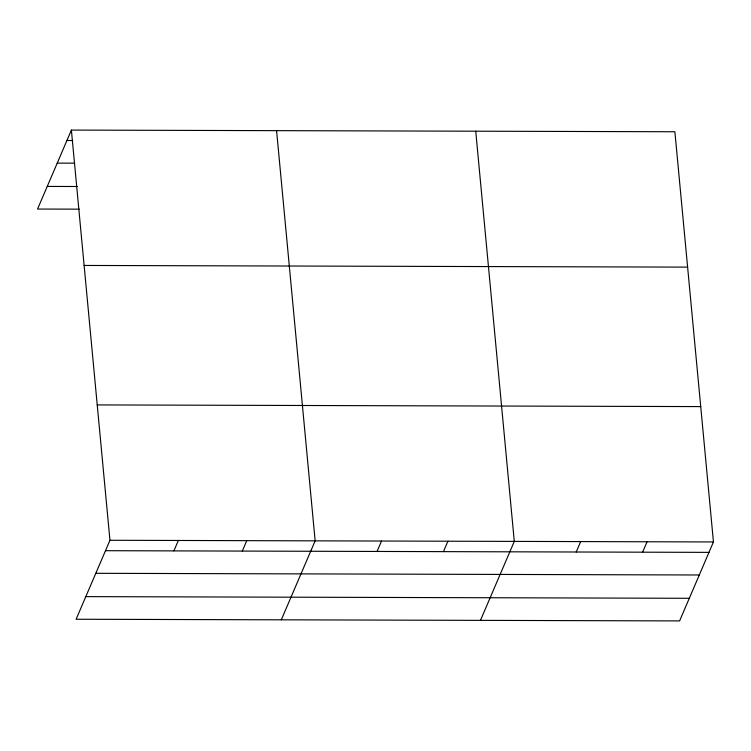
<?xml version="1.0" encoding="UTF-8"?>
<svg xmlns="http://www.w3.org/2000/svg" width="751" height="751" viewBox="0 0 751 751"><rect width="100%" height="100%" fill="white"/><g stroke="black" fill="none" stroke-linecap="round" stroke-linejoin="round"><path stroke-width="1.13" d="M71.392 130.083L109.956 540.279L76.114 619.246L679.608 620.917L713.45 541.95L674.886 131.754L71.392 130.083L37.55 209.05L79.287 209.163M173.894 550.887L178.353 540.476M242.291 551.074L246.75 540.664M281.306 619.81L315.148 540.851L276.584 130.655M377.068 551.45L381.527 541.039M443.447 551.628L447.915 541.218M480.452 620.364L514.294 541.405L475.73 131.2M576.214 552.004L580.683 541.584M642.603 552.182L647.062 541.771M66.933 140.503L72.725 140.512M57.236 163.117L74.621 163.164M47.247 186.426L77.381 186.511M84.121 265.45L687.606 267.121M97.236 404.92L700.721 406.591M109.956 540.279L713.45 541.95M105.497 550.699L708.991 552.37M95.799 573.313L699.294 574.984M85.811 596.623L689.305 598.294"/></g></svg>
